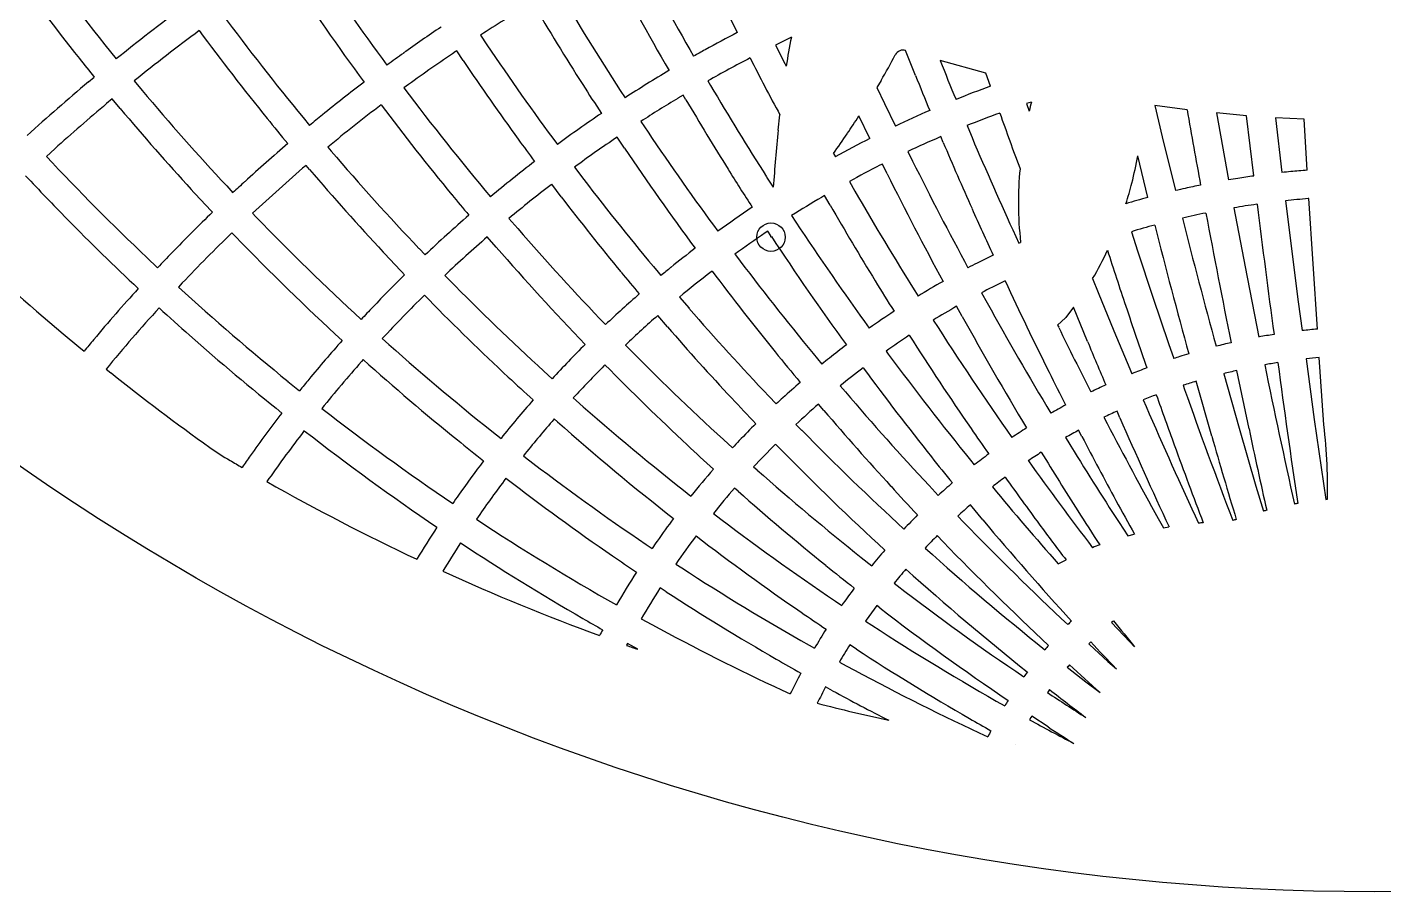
# Model space of a CAD drawing. Header units: millimetres. Extents: x -67 to 67, y -67 to 67.
# Drawn here: x -38.13 to 0.26, y -67 to -42.54 of the extents above; entities that cross this region are included whole.
import ezdxf

# ---------------------------------------------------------------- set-up
doc = ezdxf.new("R2010")
doc.units = ezdxf.units.MM
for name, color, linetype in [('CUT_INNER', 6, 'Continuous'), ('CUT_OUTER', 1, 'Continuous'), ('ENGRAVE', 7, 'Continuous')]:
    doc.layers.add(name, color=color, linetype=linetype)

msp = doc.modelspace()

# ---------------------------------------------------------------- linework, layer by layer
at = {"layer": 'CUT_INNER'}
for points in [[(-25.304, -42.766), (-25.123, -43.037)], [(-16.505, -42.826), (-16.781, -42.959), (-16.958, -43.046), (-16.69, -43.566), (-16.65, -43.642)], [(-25.79, -43.485), (-25.975, -43.209), (-26.009, -43.232)], [(-12.993, -43.907), (-13.276, -43.196)], [(-17.675, -43.409), (-17.676, -43.41)], [(-10.874, -44.209), (-11.005, -43.836), (-12.296, -43.484)], [(-36.394, -44.086), (-36.229, -43.949)], [(-35.097, -44.06), (-34.875, -44.328)], [(-18.869, -44.058), (-18.794, -44.186)], [(-13.967, -44.044), (-14.086, -44.241), (-13.869, -44.701), (-13.563, -45.336)], [(-27.339, -44.163), (-27.469, -44.258)], [(-21.345, -44.328), (-21.209, -44.536)], [(-19.488, -44.593), (-19.564, -44.462), (-19.716, -44.552)], [(-35.492, -44.843), (-35.719, -44.57), (-35.879, -44.703)], [(-9.715, -44.656), (-9.786, -44.679), (-9.85, -44.701), (-9.774, -44.913)], [(-6.218, -44.758), (-6.01, -45.637), (-5.637, -47.162)], [(-5.308, -44.879), (-6.218, -44.758)], [(-30.321, -45.097), (-30.138, -45.316)], [(-20.766, -45.207), (-20.561, -45.513)], [(-16.875, -45.448), (-16.829, -45.02)], [(-14.285, -45.69), (-14.593, -45.051)], [(-4.477, -44.967), (-4.135, -46.859)], [(-3.423, -46.749), (-3.625, -45.043), (-4.477, -44.967)], [(-2.808, -45.107), (-2.625, -46.651)], [(-1.914, -46.586), (-1.996, -45.143), (-2.808, -45.107)], [(-21.229, -45.961), (-21.437, -45.65)], [(-12.21, -45.797), (-12.278, -45.635), (-12.298, -45.644)], [(-11.536, -45.325), (-11.469, -45.485)], [(-37.349, -45.982), (-37.583, -46.194)], [(-29.621, -45.932), (-29.525, -46.044)], [(-13.209, -46.058), (-13.075, -46.329)], [(-15.313, -46.112), (-15.261, -46.205)], [(-13.795, -46.687), (-13.931, -46.412), (-14.001, -46.447)], [(-6.417, -47.357), (-6.706, -46.178)], [(-30.138, -46.565), (-30.236, -46.449)], [(-22.644, -46.5), (-22.376, -46.852)], [(-17.206, -46.778), (-17.02, -47.068)], [(-32.483, -47.032), (-32.305, -47.221)], [(-23.015, -47.34), (-23.287, -46.983), (-23.304, -46.995)], [(-14.864, -46.905), (-14.71, -47.175)], [(-15.407, -47.576), (-15.564, -47.301), (-15.653, -47.353)], [(-3.324, -47.547), (-3.338, -47.549)], [(-2.526, -47.449), (-2.162, -50.309), (-2.051, -51.124)], [(-1.622, -51.081), (-1.864, -47.389), (-1.882, -47.39)], [(-31.751, -47.803), (-31.654, -47.905)], [(-24.495, -47.948), (-24.247, -48.236)], [(-16.498, -47.87), (-16.379, -48.052)], [(-4.777, -47.797), (-4.782, -47.797)], [(-3.987, -47.65), (-3.67, -49.318), (-3.275, -51.304)], [(-32.234, -48.462), (-32.334, -48.357)], [(-17.083, -48.478), (-17.083, -48.472), (-17.083, -48.444), (-17.172, -48.309), (-17.246, -48.358)], [(-10.242, -48.274), (-10.069, -48.649), (-10.019, -48.627)], [(-6.885, -48.326), (-6.712, -48.866), (-6.28, -50.176), (-5.836, -51.483), (-5.686, -51.912)], [(-24.855, -48.762), (-25.108, -48.469), (-25.114, -48.474)], [(-17.07, -48.463), (-17.079, -48.474), (-17.083, -48.478)], [(-34.741, -49.058), (-34.437, -49.344)], [(-27.041, -48.803), (-26.87, -48.982)], [(-18.104, -48.959), (-18.087, -48.982)], [(-20.275, -49.471), (-20.195, -49.564)], [(-18.749, -49.439), (-18.775, -49.459)], [(-33.739, -49.775), (-33.847, -49.891)], [(-26.311, -49.56), (-26.182, -49.693)], [(-10.46, -49.717), (-10.514, -49.743)], [(-7.981, -49.649), (-7.822, -50.047), (-7.381, -51.126), (-6.93, -52.201), (-6.869, -52.343)], [(-26.757, -50.255), (-26.889, -50.119)], [(-19.674, -50.176), (-19.402, -50.492)], [(-13.014, -49.998), (-12.92, -50.146)], [(-11.123, -50.051), (-10.966, -50.339)], [(-11.67, -50.727), (-11.829, -50.436)], [(-8.522, -50.46), (-8.741, -50.749), (-8.744, -50.753), (-8.748, -50.757), (-8.972, -50.968), (-8.942, -51.03)], [(-8.124, -51.432), (-8.522, -50.46)], [(-20.01, -51.018), (-20.287, -50.697)], [(-37.111, -51.213), (-36.663, -51.586), (-36.518, -51.705)], [(-21.202, -51.53), (-21.199, -51.534)], [(-15.889, -51.77), (-15.64, -52.069)], [(-13.825, -51.702), (-13.764, -51.785)], [(-28.62, -51.944), (-28.67, -51.999)], [(-21.779, -52.09), (-21.808, -52.119)], [(-2.74, -52.028), (-2.745, -52.029)], [(-1.943, -51.921), (-1.709, -53.642), (-1.382, -55.896), (-1.381, -55.896), (-1.34, -55.892)], [(-1.454, -53.651), (-1.57, -51.883)], [(-35.893, -52.211), (-35.756, -52.32)], [(-30.748, -52.56), (-30.419, -52.824)], [(-23.512, -52.271), (-23.275, -52.487)], [(-4.612, -54.105), (-5.049, -52.555)], [(-4.274, -52.341), (-3.839, -53.885), (-3.361, -55.523), (-3.148, -56.23)], [(-3.557, -53.904), (-3.901, -52.252)], [(-15.123, -52.685), (-14.976, -52.858)], [(-5.421, -52.671), (-5.381, -52.786)], [(-22.677, -53.024), (-22.592, -53.099)], [(-17.145, -52.978), (-16.934, -53.198)], [(-15.588, -53.379), (-15.738, -53.202)], [(-6.552, -53.082), (-6.47, -53.272)], [(-23.126, -53.7), (-23.214, -53.622), (-23.276, -53.693)], [(-7.662, -53.574), (-7.57, -53.752)], [(-7.208, -53.591), (-7.291, -53.399)], [(-30.286, -53.953), (-30.37, -54.061)], [(-24.977, -53.97), (-24.721, -54.172)], [(-16.375, -53.776), (-16.211, -53.944)], [(-8.284, -54.121), (-8.377, -53.941)], [(-18.43, -54.208), (-18.172, -54.442)], [(-16.786, -54.506), (-16.953, -54.335), (-16.959, -54.341)], [(-8.746, -54.148), (-8.683, -54.252)], [(-24.087, -54.666), (-24.029, -54.711)], [(-11.439, -54.789), (-11.329, -54.923)], [(-17.574, -54.979), (-17.476, -55.066)], [(-24.581, -55.3), (-24.63, -55.366)], [(-18.01, -55.667), (-18.111, -55.577)], [(-12.611, -55.508), (-12.35, -55.785)], [(-11.796, -56.368), (-11.633, -56.538)], [(-11.089, -56.477), (-11.441, -56.054)], [(-7.233, -56.551), (-6.985, -56.929), (-6.802, -56.878)], [(-6.128, -56.436), (-5.981, -56.698), (-5.821, -56.673)], [(-25.865, -57.129), (-25.865, -57.129)], [(-20.61, -57.172), (-20.444, -57.283)], [(-12.213, -57.095), (-12.379, -56.922)], [(-14.527, -57.541), (-14.232, -57.773)], [(-19.773, -57.727), (-19.607, -57.836)], [(-8.957, -57.719), (-8.734, -57.606)], [(-13.598, -58.268), (-13.516, -58.331)], [(-20.046, -58.509), (-20.217, -58.397), (-20.228, -58.413)], [(-15.26, -58.777), (-15.078, -58.898)], [(-14.007, -58.968), (-14.092, -58.902), (-14.108, -58.924)], [(-20.751, -59.274), (-20.457, -59.436)], [(-14.408, -59.342), (-14.228, -59.46)], [(-7.388, -59.336), (-7.411, -59.356), (-7.444, -59.384), (-6.932, -59.928), (-6.793, -60.073)], [(-20.847, -60.139), (-21.143, -59.977), (-21.169, -60.026)], [(-16.006, -60.021), (-15.85, -60.108)], [(-14.667, -60.133), (-14.852, -60.012)], [(-8.034, -59.929), (-8.069, -59.964), (-8.093, -59.988), (-8.072, -60.007), (-7.547, -60.484), (-7.311, -60.695)], [(-15.147, -60.498), (-14.953, -60.605)], [(-8.639, -60.578), (-8.678, -60.622), (-8.7, -60.648), (-8.17, -61.059), (-7.77, -61.362)], [(-16.768, -61.295), (-16.538, -61.401)], [(-15.338, -61.31), (-15.537, -61.201)], [(-9.198, -61.279), (-9.232, -61.326), (-9.259, -61.363)], [(-9.241, -62.336), (-9.706, -62.031), (-9.73, -62.071), (-9.766, -62.13)], [(-11.192, -62.5), (-10.947, -62.613)], [(-10.151, -62.835), (-10.157, -62.832), (-10.159, -62.834), (-10.151, -62.835)]]:
    msp.add_lwpolyline(points, dxfattribs=at)
for centre, radius, start, end in [((17.423, -0.408), 68.293, 215.57991, 219.05667), ((54.282, -1.053), 84.855, 207.52949, 209.9081), ((17.443, -0.395), 69.121, 215.57581, 218.50554), ((30.569, -0.459), 72.709, 213.49159, 216.40726), ((54.012, -1.201), 85.351, 207.52301, 209.9148), ((30.588, -0.445), 73.537, 213.49058, 216.40969), ((45.56, -0.854), 79.789, 210.57646, 213.01505), ((38.171, -14.216), 63.011, 205.87141, 206.86689), ((-0.506, -86.814), 55.799, 126.5493, 128.9819), ((24.386, 0), 70.898, 216.5, 219.5), ((-0.242, -81.397), 46.049, 120.995, 122.9735), ((45.253, -1.038), 80.235, 210.57257, 212.51095), ((-0.754, -80.715), 46.002, 123.9108, 125.5121), ((-0.668, -86.605), 54.731, 126.5497, 128.9816), ((24.268, -0.093), 71.551, 216.48388, 219.00017), ((-0.132, -77.122), 38.808, 117.4787, 119.001), ((-2.284, -45.761), 14.521, 168.3388, 171.611), ((-7.945, -70.754), 33.716, 125.397, 126.3911), ((0, -81.792), 46.512, 124, 126), ((37.98, -0.487), 76.108, 213.99158, 216.5929), ((-8.105, -62.891), 22.496, 118.8131, 119.7636), ((-24.649, -37.654), 12.448, 329.1126, 332.9179), ((-13.345, -43.437), 0.25, 112.2966, 152.3898), ((-13.345, -43.434), 0.247, 73.7806, 112.4419), ((-5.796, -19.059), 39.315, 218.3049, 219.278), ((38.682, 0), 77.767, 213.99871, 215.99871), ((-0.128, -77.124), 38.007, 117.4964, 119.5433), ((48.059, -9.932), 73.768, 206.9887, 208.40185), ((48.714, -19.215), 65.66, 201.69177, 202.7281), ((-0.643, -86.709), 55.631, 129.9893, 132.3629), ((-1.073, -80.443), 45.592, 127.1299, 129.0167), ((-0.947, -75.841), 37.291, 120.6688, 122.913), ((46.021, -20.318), 63.554, 201.78806, 202.74911), ((17.953, 0), 68.962, 220, 223), ((30.794, -0.35), 72.956, 217.00247, 220.09342), ((24.913, -14.151), 56.036, 212.3821, 213.3777), ((56.22, 0), 87.06, 210.5, 212.5), ((-0.283, -73.204), 30.869, 110.0665, 112.001), ((0, -87.462), 55.818, 130, 132), ((17.953, 0), 69.766, 219.99856, 222.49856), ((-0.818, -80.768), 45.202, 127.1474, 129.5841), ((31.203, -0.032), 74.278, 217.00513, 219.49899), ((-0.64, -76.321), 37.056, 120.9835, 122.8965), ((56.22, 0), 87.864, 210.49886, 211.99886), ((-0.473, -72.877), 30.494, 113.4104, 115.4207), ((-4.325, -46.024), 5.561, 165.7624, 168.4744), ((118.223, -23.714), 125.332, 189.72252, 190.71054), ((9.84, -11.884), 52.919, 218.9099, 219.9067), ((-12.478, -66.519), 27.594, 128.8192, 129.7919), ((-0.866, -76.125), 37.572, 124.0075, 126.3329), ((-40.04, -28.462), 30.377, 325.7657, 326.8992), ((-0.397, -72.907), 29.747, 110.0773, 111.992), ((80.132, -12.953), 96.222, 199.43385, 200.43221), ((-0.721, -76.332), 37.02, 124.0262, 126.3117), ((46.22, -0.477), 80.548, 213.99477, 216.43381), ((55.683, -52.727), 72.923, 174.27144, 175.54872), ((-40.113, -28.58), 30.372, 324.7411, 326.027), ((-0.384, -73.063), 29.896, 113.4842, 115.4025), ((95.686, 0), 116.409, 203, 204.5), ((-0.279, -81.482), 46.898, 130.5257, 132.5023), ((24.386, 0), 70.898, 220.5, 223.5), ((12.653, -19.085), 45.491, 215.8213, 216.807), ((46.245, -0.46), 81.382, 213.99378, 216.43571), ((-0.775, -72.459), 29.986, 116.7795, 118.8893), ((95.686, 0), 117.213, 202.99914, 203.99914), ((11.485, -0.335), 67.162, 223.064, 226.50699), ((-0.636, -76.559), 38.058, 127.4343, 129.8371), ((-0.54, -72.889), 29.671, 116.9803, 118.8666), ((77.287, -1.304), 100.958, 206.48577, 208.41471), ((-14.664, -44.855), 8.067, 344.958, 350.5618), ((10.653, -1.131), 66.815, 223.04841, 224.50459), ((-0.445, -81.294), 45.845, 130.5294, 133.0692), ((24.386, 0), 71.702, 220.4986, 222.9986), ((43.742, -7.872), 73.111, 211.94841, 212.94724), ((77.325, -1.285), 101.805, 206.48514, 208.41545), ((-0.726, -47.469), 9.356, 174.3245, 180.4926), ((-1.495, -62.114), 15.481, 98.8456, 99.8154), ((-0.156, -70.287), 23.763, 97.9021, 99.0067), ((-0.974, -61.618), 15.057, 95.3344, 96.2934), ((-0.103, -70.177), 23.661, 94.3887, 95.5079), ((3.782, -13.099), 50.468, 222.403, 223.3993), ((-13.528, -67.156), 27.386, 132.3159, 133.2854), ((-0.483, -76.747), 37.496, 127.4895, 129.8213), ((38.682, 0), 76.963, 217.5, 220), ((67, 0), 94.35, 210, 212), ((-13.038, -45.489), 6.335, 341.1758, 346.6808), ((-1.848, -63.129), 16.411, 102.3683, 103.3493), ((-0.151, -70.606), 24.078, 101.4369, 102.5033), ((7.79, -19.504), 43.826, 219.3246, 220.3107), ((38.682, 0), 77.767, 217.49871, 219.49871), ((-0.539, -73.029), 29.794, 120.4824, 122.3875), ((67, 0), 95.154, 209.99894, 211.49894), ((-0.678, -47.537), 9.404, 180.08, 186.6587), ((0, -71.3), 24.788, 105.0039, 106.5032), ((-0.113, -70.541), 23.217, 97.9835, 99.6035), ((208.108, -22.106), 212.957, 186.86128, 187.86068), ((-0.05, -70.724), 23.406, 94.4876, 96.0718), ((11.065, -0.749), 67.377, 224.49065, 226.88651), ((-0.249, -81.547), 46.966, 134.0217, 136.0016), ((17.809, -0.143), 68.759, 223.99779, 227.46427), ((-0.314, -77.016), 38.615, 130.9642, 133.4502), ((-0.523, -73.186), 30.738, 123.7738, 125.9865), ((64.4, -14.093), 82.9, 203.89566, 204.89321), ((-0.21, -70.313), 22.975, 101.478, 103.16), ((146.564, -9.873), 156.699, 194.0602, 195.43066), ((205.944, -8.656), 214.325, 190.52245, 191.52142), ((-0.265, -81.534), 46.142, 134.0275, 136.506), ((30.576, -0.595), 72.631, 220.99078, 223.89525), ((-0.226, -73.598), 30.442, 123.9935, 125.9649), ((55.39, -0.559), 86.06, 213.49419, 215.92484), ((-0.371, -69.976), 22.609, 104.9948, 106.7455), ((145.797, -10.075), 156.71, 194.05677, 195.43402), ((5.439, -0.487), 66.209, 226.59626, 230.00974), ((17.824, -0.128), 69.584, 223.9966, 227.46709), ((-0.248, -77.085), 37.907, 130.9951, 133.4382), ((55.1, -0.765), 86.509, 213.46126, 215.92953), ((-9.922, -72.293), 33.581, 135.8956, 136.8895), ((9.155, -14.327), 50.792, 222.8957, 223.8917), ((30.593, -0.58), 73.458, 220.98976, 223.89776), ((-0.661, -73.095), 30.582, 127.3828, 129.0141), ((46.914, 0), 81.39, 217, 219.5), ((-0.728, -69.855), 23.17, 115.7603, 117.0134), ((-14.517, -45.715), 7.629, 328.9522, 335.7439), ((83.867, -19.724), 95.955, 197.66929, 198.66305), ((14.888, -19.789), 46.82, 219.3335, 220.3225), ((-6.609, -65.837), 21.199, 128.8736, 129.8603), ((-0.382, -73.437), 30.22, 127.4897, 129.6718), ((46.594, -0.255), 81.785, 216.96947, 219.00128), ((-3.657, -64.199), 16.801, 116.8771, 117.8609), ((11.677, -0.164), 67.418, 227.52675, 231.00317), ((-0.679, -76.709), 38.14, 134.5758, 136.5097), ((24.386, 0), 70.898, 224.5, 227.5), ((35.749, -19.338), 58.405, 211.34164, 212.33408), ((-0.287, -70.807), 24.217, 119.5055, 121.4444), ((-0.48, -70.337), 22.908, 115.9765, 117.6841), ((92.547, -1.548), 113.713, 205.06228, 206.50684), ((-0.647, -81.24), 46.466, 137.6436, 140.007), ((-0.859, -76.531), 37.083, 134.5836, 137.2277), ((24.386, 0), 71.702, 224.4986, 226.9986), ((-0.472, -73.411), 30.946, 131.0826, 133.4714), ((-0.574, -81.305), 45.759, 137.6527, 140.5194), ((10.495, -1.478), 66.455, 227.50906, 228.50594), ((-8.399, -69.463), 27.553, 136.3928, 137.385), ((38.682, 0), 76.963, 221, 223.5), ((-0.873, -70.018), 23.237, 123.2087, 125.2979), ((-0.475, -70.488), 23.044, 119.5202, 121.4275), ((79.602, -0.139), 103.55, 208.99864, 210.99311), ((93.655, -16.981), 106.108, 198.3749, 199.37235), ((-0.671, -73.192), 29.846, 131.0895, 133.4656), ((38.682, 0), 77.767, 220.99871, 222.99871), ((65.799, -0.815), 92.899, 212.56976, 215.0363), ((79.66, -0.106), 104.42, 208.99801, 210.99379), ((95.118, -0.28), 115.776, 205.99863, 207.00975), ((-14.93, -69.374), 27.896, 139.8238, 140.7), ((11.256, -0.647), 67.582, 228.48905, 231.38829), ((-0.561, -76.894), 38.352, 138.3447, 140.507), ((17.516, -0.53), 68.275, 228.10043, 231.51006), ((-0.901, -69.977), 22.383, 123.2375, 125.2694), ((65.346, -1.115), 93.16, 212.56214, 214.50963), ((63.175, -22.17), 77.071, 202.31328, 203.30378), ((-0.257, -67.825), 16.795, 98.8757, 100.3522), ((-0.133, -68.039), 17.024, 95.0196, 96.4714), ((-0.645, -73.304), 30.749, 134.8726, 137.3889), ((31.243, 0), 73.524, 224.5, 227.5), ((32.84, -11.498), 64.021, 218.92781, 219.92585), ((-0.413, -70.776), 24.12, 127.059, 128.5029), ((56.22, 0), 87.06, 216.5, 219), ((-0.821, -66.719), 15.585, 106.5538, 107.538), ((-0.447, -67.503), 16.441, 102.7058, 104.2248), ((-0.381, -77.037), 37.778, 138.49, 141.1168), ((17.453, -0.6), 68.985, 228.09625, 231.00703), ((-0.388, -73.545), 30.296, 134.991, 137.3647), ((31.18, -0.065), 74.238, 224.49026, 226.99956), ((-5.578, -64.349), 15.876, 128.3556, 129.3312), ((-0.623, -70.507), 22.976, 127.0766, 129.1305), ((55.302, -0.717), 86.699, 216.40833, 218.50558), ((-0.186, -68.89), 17.846, 110.5323, 111.993), ((-2.186, -62.532), 11.182, 107.3342, 108.2425), ((-0.185, -68.225), 16.397, 98.9824, 100.2854), ((214.606, -7.665), 222.205, 191.53315, 192.57187), ((226.106, -21.761), 230.838, 187.5341, 188.53309), ((-0.237, -67.007), 15.182, 95.0368, 96.4528), ((5.862, 0), 66.854, 231.5, 234.5), ((-11.544, -67.932), 24.177, 140.3433, 141.3244), ((12.99, -12.328), 54.913, 226.9222, 227.9197), ((-0.163, -71.119), 24.544, 130.9692, 132.5009), ((50.615, -22.717), 66.742, 206.31009, 207.2019), ((-0.79, -66.857), 14.923, 106.5856, 108.082), ((-0.431, -67.573), 15.709, 102.7627, 104.1628), ((46.914, 0), 81.39, 220.5, 223), ((-0.154, -69.031), 17.988, 114.4797, 115.9654), ((-0.676, -67.63), 15.69, 110.5362, 111.9926), ((76.642, -24.07), 87.708, 199.21581, 200.20189), ((140.506, -1.14), 154.759, 199.49455, 200.95845), ((11.534, -0.38), 67.16, 232.02726, 235.9323), ((-0.753, -73.298), 30.664, 138.7629, 141.4102), ((24.136, -0.29), 70.516, 228.49593, 231.92895), ((23.574, -14.212), 57.025, 222.9078, 223.9048), ((-6.465, -64.305), 15.263, 132.3399, 133.305), ((-0.228, -71.044), 23.641, 131.0007, 133.0789), ((-0.309, -68.81), 17.72, 118.4276, 119.978), ((112.83, -1.433), 130.076, 203.48646, 205.08018), ((-0.692, -76.862), 38.23, 142.2447, 144.5086), ((-0.376, -73.605), 30.346, 138.9918, 141.3832), ((24.148, -0.277), 71.337, 228.49475, 231.93173), ((46.914, 0), 82.194, 220.49878, 222.49878), ((-0.493, -68.31), 16.387, 114.5062, 115.9407), ((113.732, -1.019), 131.872, 203.49444, 204.96299), ((-16.475, -55.537), 15.139, 358.6583, 7.1572), ((-0.096, -77.293), 38.16, 142.4984, 144.982), ((11.555, -0.351), 68, 232.02454, 235.9351), ((-0.426, -70.889), 24.197, 134.923, 136.5081), ((38.637, -0.046), 76.898, 224.49936, 227.49421), ((31.588, -24.565), 52.057, 214.292, 215.2535), ((-0.102, -69.211), 18.171, 122.4482, 124.0093), ((-0.334, -68.758), 16.859, 118.4945, 119.9339), ((95.686, 0), 117.213, 207.49914, 208.49914), ((95.686, 0), 116.409, 207.5, 209), ((131.021, -15.465), 141.03, 195.90152, 196.90019), ((131.028, -25.841), 137.48, 191.77814, 192.76025), ((-30.292, -50.893), 4.428, 232.9443, 241.7759), ((8.257, -12.08), 54.276, 230.9272, 231.9249), ((20.001, -12.16), 57.768, 226.92698, 227.92478), ((-6.056, -65.602), 16.472, 136.3697, 137.3512), ((-0.319, -70.987), 23.537, 134.9905, 137.1481), ((38.662, -0.02), 77.738, 224.49843, 227.49618), ((79.847, 0), 103.831, 211.5, 213), ((120.929, -8.394), 134.686, 199.95435, 200.9538), ((-10.967, -18.685), 41.985, 239.3244, 239.8597), ((-12.77, -68.339), 23.447, 144.3307, 145.3055), ((-0.546, -73.537), 30.974, 142.7911, 145.0077), ((17.953, 0), 68.962, 232.5, 236), ((30.32, -20.786), 54.656, 218.347, 219.3395), ((-0.487, -68.719), 17.546, 126.4909, 128.1641), ((-0.267, -68.954), 17.062, 122.5015, 123.9745), ((64.562, -1.777), 91.333, 215.49222, 217.41088), ((75.778, -2.567), 99.824, 211.39164, 212.51109), ((-0.576, -70.812), 24.033, 138.9829, 141.3522), ((31.243, 0), 73.524, 228.5, 231.5), ((-0.543, -68.652), 16.656, 126.532, 128.0955), ((66.372, -0.461), 94.375, 215.50315, 216.501), ((-0.109, -0.206), 63.417, 240.48857, 244.80843), ((-0.024, -73.909), 30.81, 142.9993, 145.5067), ((17.722, -0.326), 69.367, 232.42178, 235.50287), ((-0.534, -70.849), 23.285, 139.0146, 141.3161), ((33.257, -12.624), 63.596, 222.42567, 223.42362), ((-0.85, -68.4), 17.07, 130.5675, 132.3543), ((53.784, -2.106), 83.84, 219.59689, 221.55391), ((-10.598, -66.573), 18.746, 144.8248, 145.715), ((31.243, 0), 74.328, 228.49865, 230.99865), ((48.893, -25.671), 63.842, 208.29014, 209.26333), ((-1.185, -61.638), 5.711, 100.0092, 100.9751), ((24.156, -0.328), 70.497, 232.55052, 236.00569), ((-0.508, -68.873), 17.649, 134.7496, 136.5512), ((-1.064, -68.158), 15.943, 130.606, 132.3093), ((47.433, -20.849), 66.096, 212.35327, 213.34769), ((-0.533, -65.985), 10.099, 104.4696, 105.0088), ((-0.564, -73.57), 30.978, 146.9651, 148.9488), ((11.563, -0.417), 67.145, 236.58043, 240.54583), ((-0.668, -70.824), 23.968, 143.1166, 145.0129), ((46.418, -0.491), 80.692, 223.99351, 226.93263), ((56.063, -0.134), 87.659, 219.99768, 222.48554), ((48.752, -13.626), 72.381, 216.42029, 217.41832), ((-4.808, -57.909), 1.35, 91.763, 97.3875), ((-2.023, -62.142), 5.986, 108.4571, 109.4297), ((-1.163, -73.185), 29.462, 146.9766, 148.8173), ((11.614, -0.336), 68.044, 236.57832, 240.00285), ((-8.17, -65.632), 14.845, 144.8285, 145.777), ((-0.491, -70.953), 23.383, 143.154, 145.5532), ((24.134, -0.357), 71.265, 232.54722, 235.50319), ((-0.692, -68.692), 16.586, 134.7963, 136.5061), ((46.436, -0.474), 81.521, 223.99258, 226.93443), ((-7.179, -58.978), 1.893, 108.5093, 115.172), ((5.191, -18.742), 47.092, 235.3782, 236.3727), ((-0.578, -68.874), 17.597, 139.0111, 140.8908), ((37.984, -0.824), 75.882, 228.06778, 231.42581), ((-0.147, -0.358), 63.263, 245.51331, 249.8561), ((-0.376, -71.072), 24.348, 147.3985, 149.9613), ((17.953, 0), 68.962, 237, 240.5), ((21.891, -11.652), 59.388, 230.93575, 231.93391), ((-0.896, -68.608), 16.378, 139.0421, 140.8523), ((38.001, -0.804), 76.713, 228.06546, 231.42797), ((31.087, -0.208), 73.265, 232.49734, 235.95637), ((-0.224, -71.16), 23.72, 147.4944, 149.9286), ((17.953, 0), 69.766, 236.99856, 239.99856), ((-0.916, -68.704), 17.226, 143.2931, 145.3013), ((11.649, -18.705), 49.072, 235.3833, 236.3784), ((-0.681, -68.869), 16.709, 143.4748, 145.2383), ((31.099, -0.192), 74.088, 232.49621, 235.95884), ((-3.167, -26.209), 38.248, 239.8012, 240.7674), ((11.814, 0), 67.632, 241.5, 245), ((24.226, -0.256), 70.596, 236.99572, 240.56364), ((-2.635, -65.393), 8.486, 134.481, 135.4598), ((35.24, -25.573), 54.378, 218.381, 219.3785), ((-12.213, -64.81), 10.957, 151.5272, 152.5075), ((-0.965, -68.778), 17.226, 147.682, 149.7824), ((-11.805, -33.748), 27.897, 250.3863, 251.0872), ((-1, -68.757), 16.381, 147.7363, 149.7248), ((24.386, 0), 71.702, 236.9986, 239.9986), ((-2.356, -66.013), 9.112, 138.9667, 139.9478), ((36.28, -18.762), 60.486, 222.89115, 223.88885), ((6.101, -20.736), 45.882, 239.8684, 240.8619), ((17.953, 0), 68.962, 241.5, 245), ((35.053, -13.069), 64.545, 227.39629, 228.43557), ((-0.899, -68.911), 17.348, 152.1679, 154.351), ((-1.946, -66.615), 9.808, 143.4898, 144.4708), ((-0.83, -68.948), 16.623, 152.2222, 154.0136), ((17.691, -0.487), 69.213, 241.49655, 242.98409), ((26.622, -7.134), 65.025, 236.50902, 237.64629), ((36.208, -3.197), 73.725, 231.98331, 232.98523), ((-0.415, -1.724), 61.877, 255.62944, 257.55599), ((-1.415, -67.174), 10.56, 148.0449, 149.0229), ((9.085, -26.77), 40.868, 239.81, 240.7885), ((18.117, -11.687), 57.636, 241.0673, 242.48005), ((-3.221, -66.408), 8.608, 152.5571, 153.8431), ((17.945, -20.672), 49.749, 236.8751, 237.8697)]:
    msp.add_arc(centre, radius, start, end, dxfattribs=at)
at = {"layer": 'CUT_OUTER'}
msp.add_circle((0, 0), 67, dxfattribs=at)
at = {"layer": 'ENGRAVE'}
msp.add_circle((-17.083, -48.479), 0.402, dxfattribs=at)

doc.saveas('drawing.dxf')
